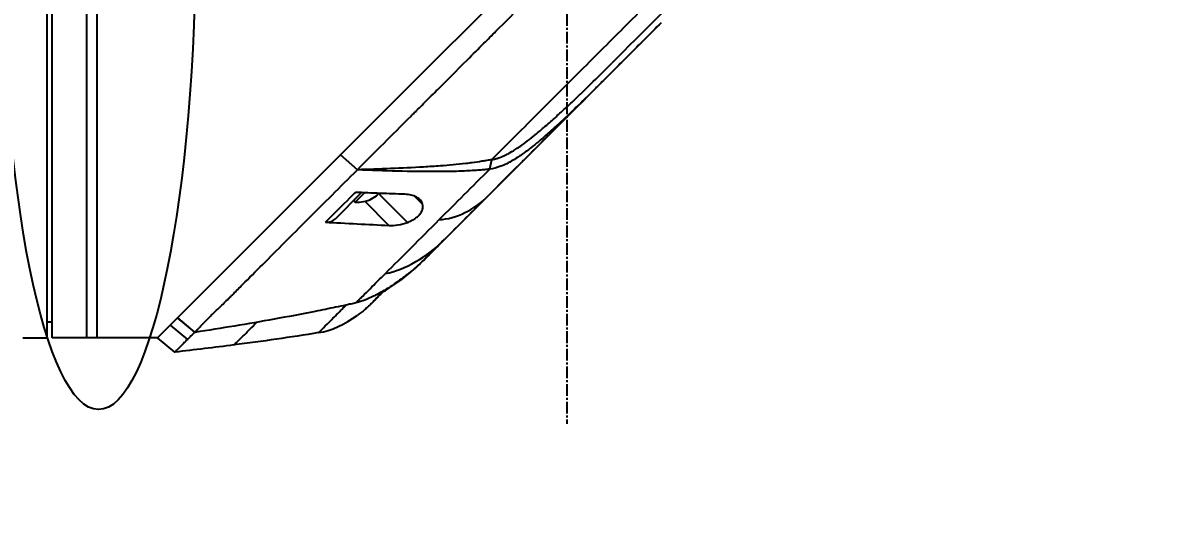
# Model space of a CAD drawing. Header units: millimetres. Extents: x 0 to 4378, y 0 to 2376.
# Drawn here: x 1566.3 to 1731.4, y 1111.5 to 1182.9 of the extents above; entities that cross this region are included whole.
import ezdxf

# ---------------------------------------------------------------- set-up
doc = ezdxf.new("R2010")
doc.units = ezdxf.units.MM
doc.header["$LTSCALE"] = 0.2
doc.linetypes.add('CENTER2', pattern=[1.125, 0.75, -0.125, 0.125, -0.125])
doc.layers.add('02_Center Line', color=1, linetype='CENTER2')
doc.layers.add('13_After Rev.Num.', color=6, linetype='Continuous')
doc.styles.add('Rainbow-5.0 Style', font='malgunsl.ttf')
doc.dimstyles.new('Rainbow-5.0 Style', dxfattribs={"dimtxt": 4, "dimasz": 2.5, "dimexe": 1, "dimexo": 1, "dimgap": 1, "dimtad": 1, "dimdsep": 46, "dimtxsty": 'Rainbow-5.0 Style', "dimcen": 0, "dimclrd": 251, "dimclre": 251, "dimclrt": 7, "dimazin": 3, "dimtp": 0.1, "dimtm": 0.1, "dimtfac": 0.61, "dimtmove": 0, "dimatfit": 3, "dimfxl": 1, "dimlwd": -1, "dimlwe": -1, "dimarcsym": 1})

# ---------------------------------------------------------------- blocks, each defined once
blk = doc.blocks.new('A$C20a5dee6')
for p, q in [((-75.2, 535.2), (-75.2, 653.2)), ((-74.5, 535.2), (-74.5, 653.2)), ((-69.5, 535.2), (-69.5, 653.2)), ((-68, 535.2), (-68, 653.2)), ((-22.97, 571.53), (-0.48, 594.02)), ((13.28, 580.61), (-20.92, 546.4)), ((6.12, 574.74), (6.18, 574.8)), ((-30.29, 564.21), (-22.97, 571.53)), ((-49.71, 544.79), (-30.29, 564.21)), ((-30.49, 559.42), (-32.92, 561.58)), ((-32.91, 561.59), (-30.48, 559.44)), ((-29.79, 560.14), (-29.79, 560.14)), ((-11.41, 559.52), (-11.13, 560.89)), ((-30.49, 559.42), (-30.48, 559.44)), ((-33.65, 552.37), (-29.88, 556.13)), ((-31.02, 554.99), (-30.81, 554.78)), ((-30.81, 554.78), (-29.47, 556.12)), ((-29.43, 554.88), (-25.95, 551.4)), ((-28.45, 555.24), (-28.44, 555.23)), ((-27.68, 556.01), (-27.52, 555.85)), ((-27.47, 556.04), (-23.27, 551.84)), ((-22.19, 555.59), (-21.08, 554.48)), ((-20.92, 546.4), (-20.92, 546.4)), ((-56.42, 538.08), (-49.71, 544.79)), ((-22.18, 545.2), (-22.21, 545.22)), ((-28.58, 540.03), (-28.58, 540.03)), ((-50.73, 539.23), (-50.73, 539.23)), ((-75.2, 537.5), (-74.5, 537.49)), ((-59.3, 535.2), (-57.82, 536.68)), ((-57.81, 536.69), (-56.43, 538.07)), ((-57.47, 537.03), (-54.98, 534.96)), ((-56.42, 538.08), (-56.43, 538.07)), ((-53.92, 535.99), (-56.43, 538.07)), ((-56.42, 538.08), (-53.91, 535.98)), ((-78.2, 535.2), (-75.2, 535.2)), ((-59.3, 535.2), (-74.5, 535.2)), ((-56.81, 533.13), (-59.3, 535.2)), ((-53.92, 535.99), (-53.92, 535.99))]:
    blk.add_line(p, q)
for radius, start, end in [(4.52, 265.2393, 296.2869), (4.5, 296.2241, 310.3846), (4.28, 310.1421, 310.8171)]:
    blk.add_arc((-30.44, 559.28), radius, start, end)
for centre, major_axis, ratio, start_param, end_param in [((22.8, 590.11), (62.48, 62.48), 0.000096, 1.878262, 1.948843), ((18.59, 589.5), (60.21, 60.19), 0.000118, 2.092388, 2.238245), ((-35.77, 554.5), (2.12, -2.13), 0.723628, 5.609776, 6.285676), ((261.32, 828.68), (290.94, 290.97), 0.00001, 3.386633, 3.421381), ((-35.15, 565.63), (10.42, 25.63), 0.82656, 4.179952, 4.245343)]:
    blk.add_ellipse(centre, major_axis=major_axis, ratio=ratio, start_param=start_param, end_param=end_param)
for points, knots in [([(-30.48, 559.44), (-29.32, 560.61), (-28.04, 561.89), (-26.65, 563.28), (-25.53, 564.41), (-24.22, 565.71), (-22.71, 567.22), (-22.53, 567.4), (-22.15, 567.78), (-21.56, 568.37), (-21.31, 568.61), (-21.03, 568.9), (-20.71, 569.21), (-19.89, 570.04), (-19.21, 570.71), (-18.7, 571.22), (-17.63, 572.28), (-16.28, 573.64), (-14.63, 575.29), (-13.83, 576.09), (-13.03, 576.89), (-12.24, 577.68), (-11.66, 578.26), (-11.09, 578.84), (-10.51, 579.41), (-9.14, 580.79), (-7.75, 582.18), (-6.37, 583.56), (-5.87, 584.07), (-5.27, 584.66), (-4.58, 585.35), (-3.77, 586.17), (-3.15, 586.78), (-2.74, 587.2), (-2.48, 587.46), (-2.3, 587.64), (-2.2, 587.74), (-1.5, 588.43), (-0.81, 589.13), (-0.11, 589.83), (0.82, 590.77), (1.52, 591.46), (1.98, 591.92), (2, 591.94), (2.02, 591.97), (2.04, 591.99), (3.41, 593.36), (4.78, 594.72), (6.16, 596.1), (6.39, 596.33), (6.61, 596.55), (6.83, 596.78), (8.12, 598.06), (9.29, 599.24), (10.33, 600.27), (10.61, 600.55), (11.07, 601.01), (11.73, 601.67), (11.94, 601.88), (12.17, 602.1), (12.41, 602.35), (13.28, 603.21), (13.97, 603.9), (14.48, 604.42), (16.01, 605.94), (17.38, 607.31), (18.6, 608.53), (19.34, 609.26), (20.13, 610.05), (20.97, 610.89), (21.52, 611.44), (22.09, 612.01), (22.67, 612.6), (23.35, 613.27), (24.02, 613.95), (24.69, 614.61), (25.36, 615.28), (26.02, 615.95), (26.68, 616.61), (27.08, 617.01), (27.47, 617.4), (27.83, 617.77), (28.91, 618.84), (29.83, 619.77), (30.62, 620.55), (31.85, 621.79), (33.14, 623.07), (34.45, 624.39)], [-1, -1, -1, -1, -0.9375, -0.9375, -0.9375, -0.875, -0.875, -0.875, -0.8528979, -0.8528979, -0.8528979, -0.84375, -0.84375, -0.84375, -0.8125, -0.8125, -0.8125, -0.75, -0.75, -0.75, -0.7138981, -0.7138981, -0.7138981, -0.6875, -0.6875, -0.6875, -0.625, -0.625, -0.625, -0.5982143, -0.5982143, -0.5982143, -0.5763525, -0.5763525, -0.5763525, -0.5625, -0.5625, -0.5625, -0.53125, -0.53125, -0.53125, -0.5, -0.5, -0.5, -0.4990096, -0.4990096, -0.4990096, -0.4375, -0.4375, -0.4375, -0.4283694, -0.4283694, -0.4283694, -0.375, -0.375, -0.375, -0.3512462, -0.3512462, -0.3512462, -0.34375, -0.34375, -0.34375, -0.3125, -0.3125, -0.3125, -0.25, -0.25, -0.25, -0.2121786, -0.2121786, -0.2121786, -0.1875, -0.1875, -0.1875, -0.15625, -0.15625, -0.15625, -0.125, -0.125, -0.125, -0.1091039, -0.1091039, -0.1091039, -0.0625, -0.0625, -0.0625, 0, 0, 0, 0]), ([(-11.13, 560.89), (-9.04, 562.98), (-6.92, 565.1), (-4.77, 567.25), (-2.62, 569.4), (-0.45, 571.57), (1.74, 573.76), (3.93, 575.95), (6.13, 578.15), (8.34, 580.36), (9.44, 581.46), (10.54, 582.56), (11.65, 583.67), (12.76, 584.78), (13.88, 585.9), (14.96, 586.98), (16.04, 588.06), (17.08, 589.1), (18.13, 590.14), (20.12, 592.14), (22.13, 594.15), (24.1, 596.12), (25.61, 597.63), (27.11, 599.13), (28.6, 600.62), (30.08, 602.1), (31.55, 603.57), (33, 605.02)], [0, 0, 0, 0, 0.1448174, 0.1448174, 0.1448174, 0.2896349, 0.2896349, 0.2896349, 0.4344523, 0.4344523, 0.4344523, 0.506861, 0.506861, 0.506861, 0.5792697, 0.5792697, 0.5792697, 0.6516784, 0.6516784, 0.6516784, 0.7896349, 0.7896349, 0.7896349, 0.8948175, 0.8948175, 0.8948175, 1, 1, 1, 1]), ([(13.28, 580.61), (11.72, 579.04), (10.15, 577.47), (8.19, 575.52), (7.8, 575.12), (6.78, 574.1), (6.23, 573.55), (5.35, 572.68), (5.06, 572.38), (4.61, 571.93), (4.47, 571.79), (4.18, 571.5), (4.03, 571.36), (3.89, 571.21)], [-1.142804, -1.142804, -1.142804, -1.142804, -0.592912, -0.592912, -0.45543, -0.45543, -0.23364, -0.23364, -0.121763, -0.121763, -0.062324, -0.062324, -0.00003, -0.00003, -0.00003, -0.00003]), ([(-11.13, 560.89), (-11.04, 560.91), (-10.94, 560.92), (-10.76, 560.96), (-10.66, 560.99), (-10.5, 561.03), (-10.43, 561.05), (-10.08, 561.16), (-9.8, 561.27), (-9.31, 561.48), (-9.1, 561.57), (-8.6, 561.83), (-8.3, 562), (-7.92, 562.23), (-7.83, 562.28), (-7.54, 562.46), (-7.34, 562.6), (-7.02, 562.82), (-6.9, 562.9), (-6.06, 563.5), (-5.34, 564.07), (-4.41, 564.84), (-4.2, 565.02), (-3.46, 565.64), (-2.95, 566.09), (-1.92, 567), (-1.42, 567.46), (-0.39, 568.4), (0.13, 568.89), (0.85, 569.57), (1.05, 569.77), (1.43, 570.13), (1.62, 570.31), (2.23, 570.89), (2.56, 571.22), (2.91, 571.56), (3.03, 571.68), (4.07, 572.69), (5.24, 573.86), (6.12, 574.74)], [-1.416337, -1.416337, -1.416337, -1.416337, -1.398932, -1.398932, -1.380652, -1.380652, -1.367794, -1.367794, -1.313038, -1.313038, -1.272781, -1.272781, -1.213268, -1.213268, -1.196077, -1.196077, -1.154545, -1.154545, -1.130465, -1.130465, -0.980623, -0.980623, -0.935487, -0.935487, -0.825371, -0.825371, -0.71547, -0.71547, -0.6014, -0.6014, -0.556109, -0.556109, -0.516092, -0.516092, -0.424444, -0.424444, -0.373187, -0.373187, 0, 0, 0, 0]), ([(-11.92, 555.4), (-9.43, 557.9), (-6.84, 560.49), (-4.19, 563.13), (-1.55, 565.78), (1.16, 568.48), (3.89, 571.21)], [0, 0, 0, 0, 0.5000002, 0.5000002, 0.5000002, 0.9999991, 0.9999991, 0.9999991, 0.9999991]), ([(3.89, 571.21), (2.23, 569.55), (0.55, 567.91), (-1.4, 566.12), (-1.63, 565.91), (-2.28, 565.32), (-2.71, 564.94), (-3.36, 564.37), (-3.56, 564.19), (-3.98, 563.83), (-4.19, 563.65), (-4.76, 563.18), (-5.11, 562.9), (-5.68, 562.45), (-5.89, 562.29), (-6.26, 562.01), (-6.42, 561.89), (-6.76, 561.65), (-6.93, 561.53), (-7.43, 561.19), (-7.77, 560.97), (-8.68, 560.44), (-9.24, 560.15), (-10.34, 559.74), (-10.97, 559.58), (-11.41, 559.52)], [0, 0, 0, 0, 0.704884, 0.704884, 0.798881, 0.798881, 0.96881, 0.96881, 1.049234, 1.049234, 1.129494, 1.129494, 1.263271, 1.263271, 1.33961, 1.33961, 1.39992, 1.39992, 1.461242, 1.461242, 1.58275, 1.58275, 1.779675, 1.779675, 1.957146, 1.957146, 1.957146, 1.957146]), ([(-11.13, 560.89), (-11.36, 560.85), (-11.6, 560.81), (-12.06, 560.73), (-12.28, 560.69), (-13, 560.57), (-13.47, 560.5), (-14.25, 560.4), (-14.55, 560.36), (-16.09, 560.18), (-17.31, 560.07), (-19.33, 559.93), (-20.13, 559.87), (-24.09, 559.63), (-27.33, 559.52), (-30.48, 559.44)], [-2.328232, -2.328232, -2.328232, -2.328232, -2.236921, -2.236921, -2.146631, -2.146631, -1.979175, -1.979175, -1.86867, -1.86867, -1.427637, -1.427637, -1.135586, -1.135586, -0.000019, -0.000019, -0.000019, -0.000019]), ([(-53.91, 535.98), (-53.84, 536.05), (-53.77, 536.13), (-53.71, 536.21), (-53.67, 536.24), (-53.64, 536.28), (-53.6, 536.32), (-53.57, 536.36), (-53.53, 536.39), (-53.49, 536.43), (-53.34, 536.59), (-53.19, 536.74), (-53.03, 536.91), (-52.72, 537.23), (-52.39, 537.58), (-52.04, 537.94), (-51.69, 538.3), (-51.31, 538.67), (-50.92, 539.05), (-50.53, 539.43), (-50.12, 539.82), (-49.7, 540.22), (-49.49, 540.43), (-49.27, 540.64), (-49.06, 540.85), (-48.95, 540.95), (-48.84, 541.06), (-48.73, 541.17), (-48.62, 541.28), (-48.51, 541.39), (-48.4, 541.5), (-47.96, 541.95), (-47.51, 542.4), (-47.05, 542.87), (-46.12, 543.8), (-45.14, 544.78), (-44.13, 545.79), (-42.1, 547.82), (-39.92, 550), (-37.63, 552.29), (-36.49, 553.43), (-35.32, 554.6), (-34.13, 555.79), (-32.94, 556.98), (-31.73, 558.2), (-30.49, 559.42)], [0, 0, 0, 0, 0.015625, 0.015625, 0.015625, 0.023438, 0.023438, 0.023438, 0.03125, 0.03125, 0.03125, 0.0625, 0.0625, 0.0625, 0.125, 0.125, 0.125, 0.1875, 0.1875, 0.1875, 0.25, 0.25, 0.25, 0.28125, 0.28125, 0.28125, 0.296875, 0.296875, 0.296875, 0.3125, 0.3125, 0.3125, 0.375, 0.375, 0.375, 0.5, 0.5, 0.5, 0.75, 0.75, 0.75, 0.875, 0.875, 0.875, 1, 1, 1, 1]), ([(-11.41, 559.52), (-11.5, 559.51), (-11.67, 559.49), (-11.73, 559.48), (-11.74, 559.48), (-11.9, 559.46), (-12.02, 559.45), (-12.17, 559.44), (-12.21, 559.43), (-12.33, 559.42), (-12.43, 559.41), (-12.64, 559.4), (-12.76, 559.39), (-13.05, 559.36), (-13.21, 559.35), (-13.47, 559.33), (-13.56, 559.33), (-14.4, 559.27), (-15.13, 559.24), (-16.35, 559.2), (-16.83, 559.18), (-17.87, 559.17), (-18.45, 559.16), (-20.9, 559.15), (-22.88, 559.18), (-26.64, 559.27), (-28.54, 559.34), (-30.49, 559.42)], [-2.292528, -2.292528, -2.292528, -2.292528, -2.286102, -2.286102, -2.268778, -2.268778, -2.21392, -2.21392, -2.200352, -2.200352, -2.166284, -2.166284, -2.122718, -2.122718, -2.066862, -2.066862, -2.035032, -2.035032, -1.780722, -1.780722, -1.611184, -1.611184, -1.416336, -1.416336, -0.709611, -0.709611, -0.000052, -0.000052, -0.000052, -0.000052]), ([(-35.08, 551.87), (-34.89, 552.06), (-34.69, 552.26), (-34.5, 552.45), (-33.4, 553.55), (-32.27, 554.68), (-31.13, 555.82), (-31.01, 555.94), (-30.9, 556.05), (-30.78, 556.17)], [0, 0, 0, 0, 0.000971552, 0.000971552, 0.000971552, 0.006478779, 0.006478779, 0.006478779, 0.007034679, 0.007034679, 0.007034679, 0.007034679]), ([(-23.64, 555.89), (-24.84, 555.93), (-26.01, 555.98), (-28.38, 556.07), (-29.6, 556.12), (-30.78, 556.17)], [0.000001, 0.000001, 0.000001, 0.000001, 0.4349359, 0.4349359, 0.8581097, 0.8581097, 0.8581097, 0.8581097]), ([(-21.08, 554.48), (-21.14, 554.69), (-21.25, 554.88), (-21.55, 555.22), (-21.74, 555.37), (-22.2, 555.61), (-22.45, 555.7), (-23.01, 555.83), (-23.32, 555.88), (-23.64, 555.89)], [-0.4713906, -0.4713906, -0.4713906, -0.4713906, -0.3552717, -0.3552717, -0.2348479, -0.2348479, -0.1171972, -0.1171972, 0, 0, 0, 0]), ([(-18.3, 549.02), (-17.3, 550.02), (-16.26, 551.06), (-15.19, 552.13), (-14.13, 553.2), (-13.03, 554.29), (-11.92, 555.4)], [0, 0, 0, 0, 0.5, 0.5, 0.5, 1, 1, 1, 1]), ([(-23.27, 551.84), (-23.08, 551.91), (-22.9, 551.99), (-22.56, 552.16), (-22.41, 552.25), (-22.11, 552.45), (-21.97, 552.55), (-21.7, 552.79), (-21.58, 552.91), (-21.31, 553.25), (-21.19, 553.45), (-21.07, 553.81), (-21.04, 553.96), (-21.03, 554.23), (-21.05, 554.36), (-21.08, 554.48)], [0.000001, 0.000001, 0.000001, 0.000001, 0.0601566, 0.0601566, 0.1139936, 0.1139936, 0.1696633, 0.1696633, 0.2316702, 0.2316702, 0.3255714, 0.3255714, 0.3976261, 0.3976261, 0.463731, 0.463731, 0.463731, 0.463731]), ([(-35.08, 551.87), (-33.8, 551.8), (-32, 551.71), (-28.93, 551.55), (-27.47, 551.48), (-25.95, 551.4)], [0.000001, 0.000001, 0.000001, 0.000001, 0.4628328, 0.4628328, 0.9589294, 0.9589294, 0.9589294, 0.9589294]), ([(-26.44, 544.49), (-25.26, 545.67), (-24, 546.93), (-22.7, 548.23), (-21.4, 549.52), (-20.06, 550.87), (-18.68, 552.25)], [-1, -1, -1, -1, -0.5, -0.5, -0.5, 0, 0, 0, 0]), ([(-25.95, 551.4), (-25.55, 551.38), (-25.11, 551.4), (-24.16, 551.55), (-23.69, 551.67), (-23.27, 551.84)], [-0.2620253, -0.2620253, -0.2620253, -0.2620253, -0.1363366, -0.1363366, 0, 0, 0, 0]), ([(-20.93, 546.4), (-21.13, 546.19), (-21.34, 546), (-21.77, 545.61), (-21.98, 545.42), (-22.2, 545.23)], [-0.1726595, -0.1726595, -0.1726595, -0.1726595, -0.0863353, -0.0863353, 0, 0, 0, 0]), ([(-26.76, 541.86), (-26.34, 542.1), (-25.92, 542.36), (-25.51, 542.63), (-24.34, 543.4), (-23.23, 544.26), (-22.18, 545.2)], [-0.5706772, -0.5706772, -0.5706772, -0.5706772, -0.4232454, -0.4232454, -0.4232454, 0, 0, 0, 0]), ([(-22.2, 545.23), (-22.48, 544.99), (-22.77, 544.75), (-23.35, 544.28), (-23.64, 544.05), (-24.24, 543.6), (-24.55, 543.38), (-25.16, 542.96), (-25.47, 542.75), (-25.78, 542.55)], [-0.4459231, -0.4459231, -0.4459231, -0.4459231, -0.3352187, -0.3352187, -0.2236271, -0.2236271, -0.1112915, -0.1112915, -0.0000001, -0.0000001, -0.0000001, -0.0000001]), ([(-30.69, 540.24), (-30.53, 540.4), (-30.37, 540.56), (-30.21, 540.72), (-30.04, 540.89), (-29.88, 541.05), (-29.71, 541.22), (-29.37, 541.56), (-29.03, 541.9), (-28.67, 542.26), (-27.96, 542.97), (-27.21, 543.72), (-26.44, 544.49)], [-1, -1, -1, -1, -0.875, -0.875, -0.875, -0.75, -0.75, -0.75, -0.5, -0.5, -0.5, 0, 0, 0, 0]), ([(-25.78, 542.55), (-26.56, 542.05), (-27.26, 541.65), (-27.88, 541.34), (-27.97, 541.29), (-28.06, 541.25), (-28.15, 541.2), (-28.57, 541), (-28.99, 540.81), (-29.4, 540.65), (-29.79, 540.5), (-30.23, 540.36), (-30.69, 540.24)], [-1, -1, -1, -1, -0.5653341, -0.5653341, -0.5653341, -0.5, -0.5, -0.5, -0.25, -0.25, -0.25, 0, 0, 0, 0]), ([(-26.53, 542.08), (-26.97, 541.64), (-27.36, 541.26), (-28.18, 540.44), (-28.5, 540.11), (-28.57, 540.05)], [0.8183013, 0.8183013, 0.8183013, 0.8183013, 1.1911256, 1.1911256, 1.7900605, 1.7900605, 1.7900605, 1.7900605]), ([(-30.69, 540.24), (-30.82, 540.21), (-30.94, 540.18), (-31.06, 540.15), (-31.18, 540.12), (-31.3, 540.1), (-31.43, 540.07), (-31.67, 540.01), (-31.91, 539.96), (-32.16, 539.91), (-32.65, 539.8), (-33.14, 539.7), (-33.63, 539.6), (-34.61, 539.4), (-35.59, 539.2), (-36.57, 539), (-38.54, 538.61), (-40.51, 538.24), (-42.48, 537.88), (-46.28, 537.2), (-50.09, 536.58), (-53.91, 535.98)], [0, 0, 0, 0, 0.015912, 0.015912, 0.015912, 0.031824, 0.031824, 0.031824, 0.0636481, 0.0636481, 0.0636481, 0.1272961, 0.1272961, 0.1272961, 0.2545922, 0.2545922, 0.2545922, 0.5091845, 0.5091845, 0.5091845, 1, 1, 1, 1]), ([(-36.07, 535.95), (-36.07, 535.95), (-36.06, 535.96), (-36.05, 535.97), (-36.04, 535.98), (-36.02, 536), (-35.99, 536.03), (-35.94, 536.08), (-35.86, 536.16), (-35.75, 536.27), (-35.54, 536.48), (-35.23, 536.79), (-34.84, 537.18), (-34.45, 537.57), (-33.97, 538.05), (-33.43, 538.59), (-33.36, 538.66), (-33.29, 538.73), (-33.22, 538.8), (-33.19, 538.83), (-33.15, 538.87), (-33.12, 538.9), (-33.08, 538.94), (-33.05, 538.97), (-33.01, 539.01), (-32.87, 539.15), (-32.72, 539.3), (-32.57, 539.45), (-32.41, 539.61), (-32.26, 539.76), (-32.1, 539.92)], [0, 0, 0, 0, 0.0488509, 0.0488509, 0.0488509, 0.1122608, 0.1122608, 0.1122608, 0.2390807, 0.2390807, 0.2390807, 0.4927204, 0.4927204, 0.4927204, 0.7463601, 0.7463601, 0.7463601, 0.7780651, 0.7780651, 0.7780651, 0.7939176, 0.7939176, 0.7939176, 0.80977, 0.80977, 0.80977, 0.87318, 0.87318, 0.87318, 0.9363273, 0.9363273, 0.9363273, 0.9363273]), ([(-28.6, 540.02), (-28.6, 540.02), (-28.6, 540.02), (-28.6, 540.01), (-28.6, 540.01), (-28.61, 540.01), (-28.61, 540), (-28.62, 540), (-28.62, 539.99), (-28.63, 539.98), (-28.64, 539.98), (-28.65, 539.96), (-28.66, 539.96), (-28.69, 539.93), (-28.71, 539.91), (-28.78, 539.84), (-28.84, 539.79), (-29.06, 539.58), (-29.24, 539.42), (-29.76, 538.98), (-30.12, 538.7), (-30.48, 538.44)], [0, 0, 0, 0, 0.0037207, 0.0037207, 0.0062095, 0.0062095, 0.0083603, 0.0083603, 0.0107968, 0.0107968, 0.0129836, 0.0129836, 0.0165297, 0.0165297, 0.0242728, 0.0242728, 0.0474725, 0.0474725, 0.1170629, 0.1170629, 0.2528079, 0.2528079, 0.2528079, 0.2528079]), ([(-27.71, 540.91), (-27.81, 540.81), (-27.9, 540.71), (-27.99, 540.63), (-28.16, 540.46), (-28.3, 540.32), (-28.38, 540.23)], [0, 0, 0, 0, 0.336695, 0.336695, 0.336695, 1, 1, 1, 1]), ([(-48.28, 534.17), (-48.28, 534.17), (-48.28, 534.17), (-48.26, 534.19), (-48.24, 534.21), (-48.18, 534.27), (-48.12, 534.33), (-47.88, 534.57), (-47.64, 534.8), (-47.03, 535.4), (-46.66, 535.77), (-46.17, 536.25), (-46.12, 536.31), (-46.04, 536.39), (-46.01, 536.42), (-45.95, 536.48), (-45.92, 536.51), (-45.77, 536.65), (-45.65, 536.77), (-45.35, 537.07), (-45.16, 537.25), (-44.97, 537.44)], [0.5009551, 0.5009551, 0.5009551, 0.5009551, 0.53125, 0.53125, 0.5624999, 0.5624999, 0.6249999, 0.6249999, 0.7499999, 0.7499999, 0.8749999, 0.8749999, 0.8906249, 0.8906249, 0.8984374, 0.8984374, 0.9062499, 0.9062499, 0.9374999, 0.9374999, 0.9830788, 0.9830788, 0.9830788, 0.9830788]), ([(-78.7, 535.2), (-78.7, 535.2), (-78.69, 535.2), (-78.67, 535.2), (-78.65, 535.2), (-78.63, 535.2), (-78.59, 535.2), (-78.56, 535.2), (-78.51, 535.2), (-78.47, 535.2), (-78.42, 535.2), (-78.36, 535.2), (-78.31, 535.2), (-78.27, 535.2), (-78.24, 535.2), (-78.2, 535.2)], [0.5001155, 0.5001155, 0.5001155, 0.5001155, 0.6074676, 0.6074676, 0.6074676, 0.7149351, 0.7149351, 0.7149351, 0.8224051, 0.8224051, 0.8224051, 0.9298767, 0.9298767, 0.9298767, 1, 1, 1, 1]), ([(-54.98, 534.96), (-55.06, 534.88), (-55.14, 534.8), (-55.22, 534.72), (-55.29, 534.64), (-55.37, 534.57), (-55.44, 534.5), (-55.58, 534.35), (-55.72, 534.22), (-55.84, 534.09), (-56.09, 533.85), (-56.29, 533.65), (-56.44, 533.5), (-56.59, 533.34), (-56.7, 533.24), (-56.76, 533.18), (-56.79, 533.15), (-56.8, 533.14), (-56.81, 533.13), (-56.81, 533.13), (-56.81, 533.13), (-56.81, 533.13)], [-1, -1, -1, -1, -0.9375, -0.9375, -0.9375, -0.875, -0.875, -0.875, -0.75, -0.75, -0.75, -0.5, -0.5, -0.5, -0.25, -0.25, -0.25, -0.125, -0.125, -0.125, -0.1093435, -0.1093435, -0.1093435, -0.1093435]), ([(-53.92, 535.99), (-54.12, 535.81), (-54.3, 535.63), (-54.48, 535.46), (-54.56, 535.37), (-54.65, 535.29), (-54.73, 535.21), (-54.77, 535.16), (-54.81, 535.12), (-54.85, 535.08), (-54.87, 535.06), (-54.9, 535.04), (-54.92, 535.02), (-54.94, 535), (-54.96, 534.98), (-54.98, 534.96)], [-1, -1, -1, -1, -0.5, -0.5, -0.5, -0.25, -0.25, -0.25, -0.125, -0.125, -0.125, -0.0625, -0.0625, -0.0625, 0, 0, 0, 0]), ([(-53.91, 535.98), (-53.91, 535.98), (-53.91, 535.98), (-53.92, 535.99), (-53.92, 535.99), (-53.92, 535.99)], [0.0000000889, 0.0000000889, 0.0000000889, 0.0000000889, 0.0002019726, 0.0002019726, 0.0002833084, 0.0002833084, 0.0002833084, 0.0002833084])]:
    blk.add_open_spline(points, degree=3, knots=knots)
for points in [[(19.7, 588.32), (15.22, 583.83), (10.66, 579.28), (6.18, 574.8)], [(2.34, 569.64), (3.16, 570.46), (3.75, 571.07), (3.88, 571.21)], [(2.34, 569.64), (0.22, 567.54), (-1.86, 565.47), (-3.94, 563.39)], [(-6.46, 560.87), (-6.61, 560.71), (-6.76, 560.56), (-6.91, 560.41)], [(-6.91, 560.41), (-6.91, 560.41), (-6.9, 560.42), (-6.9, 560.42)], [(-18.68, 552.25), (-16.28, 552.3), (-13.5, 553.82), (-11.92, 555.4)], [(-26.44, 544.49), (-23.71, 544.93), (-20.27, 547.05), (-18.3, 549.02)], [(-28.6, 540.02), (-28.59, 540.02), (-28.59, 540.03), (-28.58, 540.03)], [(-28.38, 540.23), (-28.49, 540.12), (-28.57, 540.05), (-28.58, 540.03)], [(-28.58, 540.03), (-28.58, 540.03), (-28.58, 540.04), (-28.57, 540.05)], [(-27.64, 540.98), (-27.66, 540.95), (-27.68, 540.93), (-27.71, 540.91)], [(-36.07, 535.95), (-34.3, 536.19), (-32.23, 537.2), (-30.52, 538.42)], [(-30.52, 538.42), (-30.51, 538.42), (-30.5, 538.43), (-30.48, 538.44)], [(-59.3, 535.2), (-59.3, 535.2), (-59.3, 535.2), (-59.3, 535.2)], [(-36.07, 535.95), (-40.12, 535.27), (-44.2, 534.69), (-48.28, 534.17)], [(-48.28, 534.17), (-51.12, 533.8), (-53.96, 533.46), (-56.81, 533.13)]]:
    blk.add_open_spline(points, degree=3)
at = {"layer": '02_Center Line', "ltscale": 11.288275}
blk.add_line((-0.3, 1039.03), (-0.3, 522.78), dxfattribs=at)
blk = doc.blocks.new('*D145')
at = {"color": 251, "linetype": 'ByBlock', "transparency": 16777216}
for p, q in [((1617.45, 1196.46), (1769.2, 1196.46)), ((1765.2, 781.46), (1765.2, 1186.46)), ((1617.45, 771.46), (1769.2, 771.46))]:
    blk.add_line(p, q, dxfattribs=at)
at = {"color": 251, "transparency": 16777216}
for points in [[(1763.53, 1186.46), (1766.87, 1186.46), (1765.2, 1196.46)], [(1763.53, 781.46), (1766.87, 781.46), (1765.2, 771.46)]]:
    blk.add_solid(points, dxfattribs=at)
at = {"layer": 'Defpoints', "color": 0, "transparency": 16777216}
for p in [(1613.45, 1196.46), (1765.2, 1196.46), (1613.45, 771.46)]:
    blk.add_point(p, dxfattribs=at)
at = {"color": 7, "transparency": 16777216, "insert": (1752.93, 983.96), "char_height": 16, "attachment_point": 5, "rotation": 90, "style": 'Rainbow-5.0 Style'}
blk.add_mtext('425', dxfattribs=at)
blk = doc.blocks.new('*D151')
at = {"color": 251, "linetype": 'ByBlock', "transparency": 16777216}
for p, q in [((1649.05, 1699.16), (1818.7, 1699.16)), ((1814.7, 781.46), (1814.7, 1689.16)), ((1649.05, 771.46), (1818.7, 771.46))]:
    blk.add_line(p, q, dxfattribs=at)
at = {"color": 251, "transparency": 16777216}
for points in [[(1813.03, 1689.16), (1816.36, 1689.16), (1814.7, 1699.16)], [(1813.03, 781.46), (1816.36, 781.46), (1814.7, 771.46)]]:
    blk.add_solid(points, dxfattribs=at)
at = {"layer": 'Defpoints', "color": 0, "transparency": 16777216}
for p in [(1645.05, 1699.16), (1814.7, 1699.16), (1645.05, 771.46)]:
    blk.add_point(p, dxfattribs=at)
at = {"color": 7, "transparency": 16777216, "insert": (1802.42, 1235.31), "char_height": 16, "attachment_point": 5, "rotation": 90, "style": 'Rainbow-5.0 Style'}
blk.add_mtext('927.7', dxfattribs=at)
blk = doc.blocks.new('Blk$L1P0-3O23B')
for q in [(63.35, -1.67), (70.72, 5.7)]:
    blk.add_line((63.35, 5.7), q)
blk.add_ellipse((0, 0), major_axis=(69.35, 0), ratio=0.201954)

msp = doc.modelspace()

# ---------------------------------------------------------------- block references
msp.add_blockref('A$C20a5dee6', (1645.046, 602.257))
at = {"layer": '13_After Rev.Num.', "rotation": 90}
msp.add_blockref('Blk$L1P0-3O23B', (1577.255, 1196.455), dxfattribs=at)

# ---------------------------------------------------------------- dimensions: what is measured, and where the dimension line sits
for base, p1, p2, picture, middle in [((1814.696, 1699.157), (1645.046, 771.457), (1645.046, 1699.157), '*D151', (1802.424, 1235.307)), ((1765.201, 1196.457), (1613.446, 771.457), (1613.446, 1196.457), '*D145', (1752.929, 983.957))]:
    dim = msp.add_linear_dim(base=base, p1=p1, p2=p2, angle=90, dimstyle='Rainbow-5.0 Style', override={"dimscale": 4, "dimtol": 0, "dimlim": 0, "dimtp": 0.1, "dimtm": 0.1, "dimtfac": 0.61, "dimtdec": 2, "dimtolj": 0, "dimtzin": 8})
    dim.commit()
    dim.dimension.update_dxf_attribs({"geometry": picture, "text_midpoint": middle})

doc.saveas('drawing.dxf')
